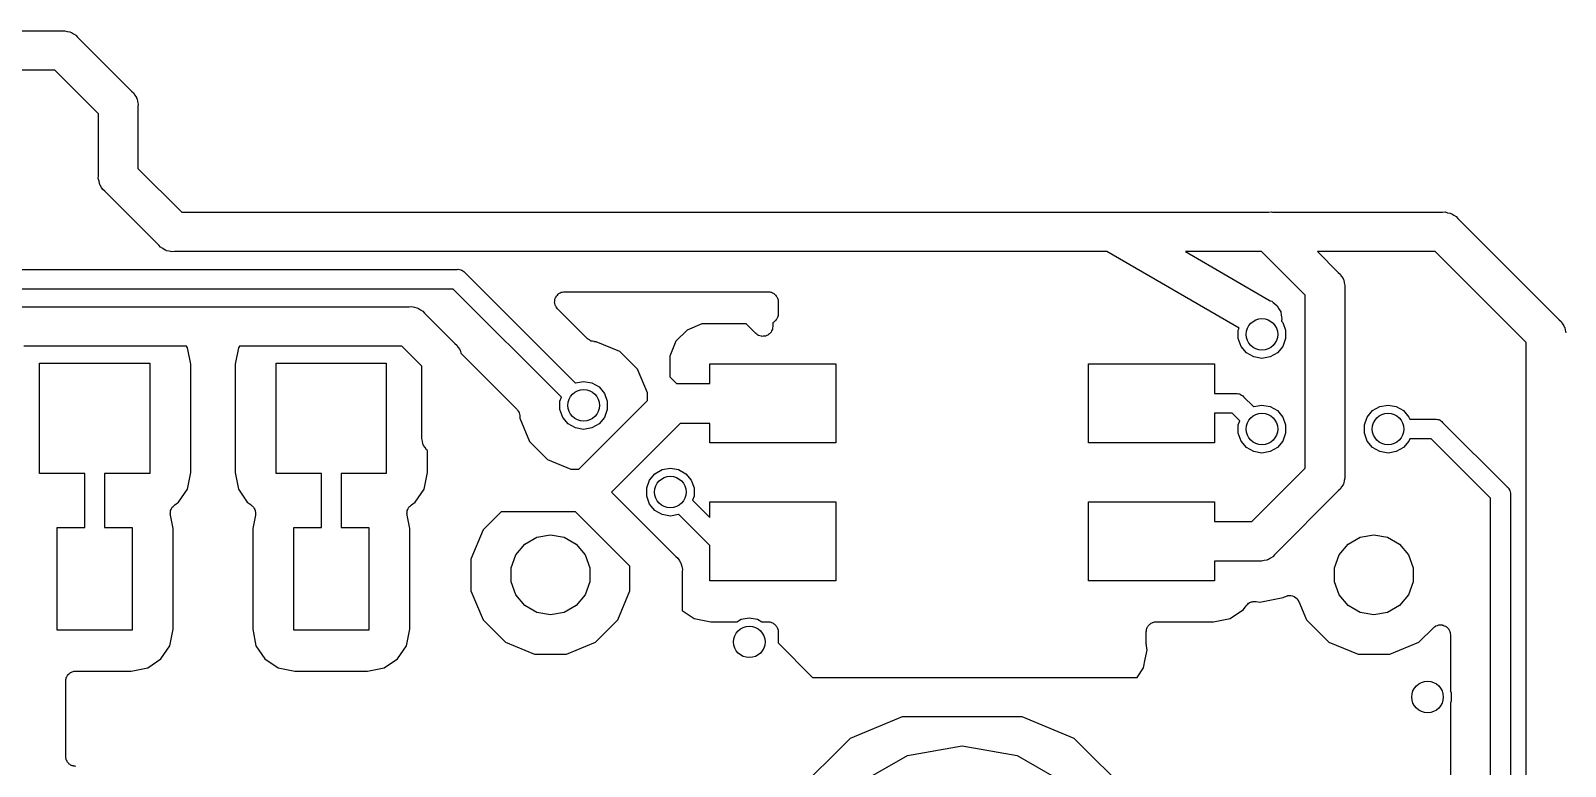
# Model space of a CAD drawing. Extents: x 61 to 194, y -153 to -61.
# Drawn here: x 153.19 to 172.65, y -72.98 to -63.65 of the extents above; entities that cross this region are included whole.
import ezdxf

# ---------------------------------------------------------------- set-up
doc = ezdxf.new("R2010")
doc.units = 0
doc.header["$MEASUREMENT"] = 0
doc.layers.add('BLACK', color=7, linetype='CONTINUOUS')

msp = doc.modelspace()

# ---------------------------------------------------------------- linework, layer by layer
at = {"layer": 'BLACK', "linetype": 'CONTINUOUS'}
for p, q in [((151.211, -63.65), (153.589, -63.65)), ((153.589, -63.65), (153.622, -63.6471)), ((153.622, -63.6471), (153.654, -63.6557)), ((153.654, -63.6557), (153.687, -63.6615)), ((153.687, -63.6615), (153.696, -63.667)), ((153.696, -63.667), (153.707, -63.6699)), ((153.707, -63.6699), (153.734, -63.6889)), ((153.734, -63.6889), (153.763, -63.7055)), ((153.763, -63.7055), (153.784, -63.7309)), ((153.784, -63.7309), (154.469, -64.4155)), ((153.496, -64.15), (151.304, -64.15)), ((154.05, -64.7036), (153.496, -64.15)), ((154.469, -64.4155), (154.494, -64.4368)), ((154.494, -64.4368), (154.511, -64.4655)), ((154.511, -64.4655), (154.53, -64.4927)), ((154.53, -64.4927), (154.533, -64.5035)), ((154.533, -64.5035), (154.539, -64.5132)), ((154.539, -64.5132), (154.544, -64.5458)), ((154.544, -64.5458), (154.553, -64.5779)), ((154.553, -64.5779), (154.55, -64.6109)), ((154.05, -65.4891), (154.05, -64.7036)), ((154.55, -64.6109), (154.55, -65.3964)), ((154.047, -65.5221), (154.05, -65.4891)), ((154.056, -65.5542), (154.047, -65.5221)), ((154.061, -65.5868), (154.056, -65.5542)), ((154.55, -65.3964), (155.104, -65.95)), ((154.067, -65.5965), (154.061, -65.5868)), ((154.07, -65.6073), (154.067, -65.5965)), ((154.089, -65.6345), (154.07, -65.6073)), ((154.106, -65.6632), (154.089, -65.6345)), ((154.131, -65.6845), (154.106, -65.6632)), ((154.816, -66.3691), (154.131, -65.6845)), ((155.104, -65.95), (166.856, -65.95)), ((166.856, -65.95), (166.856, -65.9499)), ((166.856, -65.9499), (166.899, -65.95)), ((166.899, -65.95), (168.889, -65.95)), ((168.889, -65.95), (168.922, -65.9471)), ((168.922, -65.9471), (168.933, -65.95)), ((168.933, -65.95), (171.089, -65.95)), ((171.089, -65.95), (171.122, -65.9471)), ((171.122, -65.9471), (171.154, -65.9557)), ((171.154, -65.9557), (171.187, -65.9615)), ((171.187, -65.9615), (171.196, -65.967)), ((171.196, -65.967), (171.207, -65.9699)), ((171.207, -65.9699), (171.234, -65.989)), ((171.234, -65.989), (171.263, -66.0055)), ((171.263, -66.0055), (171.284, -66.0309)), ((171.284, -66.0309), (172.569, -67.3155)), ((154.837, -66.3945), (154.816, -66.3691)), ((154.866, -66.411), (154.837, -66.3945)), ((154.893, -66.4301), (154.866, -66.411)), ((154.904, -66.433), (154.893, -66.4301)), ((154.913, -66.4385), (154.904, -66.433)), ((154.946, -66.4443), (154.913, -66.4385)), ((154.978, -66.4529), (154.946, -66.4443)), ((155.011, -66.45), (154.978, -66.4529)), ((166.833, -66.45), (155.011, -66.45)), ((168.51, -67.4207), (166.833, -66.45)), ((168.796, -66.45), (167.831, -66.45)), ((167.831, -66.45), (168.906, -67.0726)), ((169.35, -67.0036), (168.796, -66.45)), ((170.996, -66.45), (169.504, -66.45)), ((169.504, -66.45), (169.769, -66.7155)), ((172.15, -67.6036), (170.996, -66.45)), ((151.774, -66.675), (158.595, -66.675)), ((158.595, -66.675), (158.611, -66.6736)), ((158.611, -66.6736), (158.627, -66.6778)), ((158.627, -66.6778), (158.643, -66.6807)), ((158.643, -66.6807), (158.648, -66.6835)), ((158.648, -66.6835), (158.654, -66.685)), ((158.654, -66.685), (158.667, -66.6945)), ((158.667, -66.6945), (158.682, -66.7028)), ((158.682, -66.7028), (158.692, -66.7155)), ((158.692, -66.7155), (160.092, -68.1157)), ((169.769, -66.7155), (169.794, -66.7368)), ((169.794, -66.7368), (169.811, -66.7655)), ((158.548, -66.925), (151.774, -66.925)), ((159.919, -68.2955), (158.548, -66.925)), ((169.811, -66.7655), (169.83, -66.7927)), ((169.83, -66.7927), (169.833, -66.8035)), ((169.833, -66.8035), (169.839, -66.8132)), ((169.839, -66.8132), (169.844, -66.8458)), ((169.844, -66.8458), (169.853, -66.8779)), ((169.853, -66.8779), (169.85, -66.9109)), ((169.85, -66.9109), (169.85, -69.2891)), ((159.833, -67.0961), (159.835, -67.0795)), ((159.835, -67.1015), (159.833, -67.0961)), ((159.835, -67.0629), (159.837, -67.0577)), ((159.835, -67.0795), (159.835, -67.0629)), ((159.835, -67.1071), (159.835, -67.1015)), ((159.84, -67.1226), (159.835, -67.1071)), ((159.837, -67.0521), (159.844, -67.0371)), ((159.837, -67.0577), (159.837, -67.0521)), ((159.845, -67.1387), (159.84, -67.1226)), ((159.844, -67.0371), (159.85, -67.0215)), ((159.85, -67.0215), (159.853, -67.0172)), ((159.853, -67.0172), (159.856, -67.0122)), ((159.856, -67.0122), (159.868, -67.0004)), ((159.868, -67.0004), (159.878, -66.9877)), ((159.878, -66.9877), (159.883, -66.9849)), ((159.883, -66.9849), (159.887, -66.981)), ((159.887, -66.981), (159.902, -66.974)), ((159.902, -66.974), (159.916, -66.9657)), ((159.916, -66.9657), (159.922, -66.9647)), ((159.922, -66.9647), (159.927, -66.9623)), ((159.927, -66.9623), (159.943, -66.9609)), ((159.943, -66.9609), (159.96, -66.958)), ((159.96, -66.958), (162.54, -66.958)), ((162.54, -66.958), (162.551, -66.9599)), ((162.551, -66.9599), (162.562, -66.9599)), ((162.562, -66.9599), (162.572, -66.9637)), ((162.572, -66.9637), (162.583, -66.9657)), ((162.583, -66.9657), (162.593, -66.9712)), ((162.593, -66.9712), (162.603, -66.975)), ((162.603, -66.975), (162.612, -66.9822)), ((162.612, -66.9822), (162.622, -66.9877)), ((162.622, -66.9877), (162.629, -66.9962)), ((162.629, -66.9962), (162.637, -67.0034)), ((162.637, -67.0034), (162.643, -67.013)), ((162.643, -67.013), (162.65, -67.0215)), ((162.65, -67.0215), (162.654, -67.0319)), ((162.654, -67.0319), (162.659, -67.0416)), ((162.659, -67.0416), (162.661, -67.0525)), ((162.661, -67.0525), (162.665, -67.0629)), ((162.665, -67.0629), (162.665, -67.0741)), ((162.665, -67.0741), (162.667, -67.085)), ((162.667, -67.085), (162.667, -67.24)), ((168.906, -67.0726), (168.927, -67.0802)), ((168.927, -67.0802), (168.944, -67.0945)), ((168.944, -67.0945), (168.944, -67.0946)), ((168.944, -67.0946), (168.961, -67.1088)), ((168.961, -67.1088), (168.994, -67.1368)), ((169.35, -69.1964), (169.35, -67.0036)), ((153.011, -67.15), (157.989, -67.15)), ((157.989, -67.15), (158.022, -67.1471)), ((158.022, -67.1471), (158.054, -67.1557)), ((158.054, -67.1557), (158.087, -67.1615)), ((158.087, -67.1615), (158.096, -67.167)), ((158.096, -67.167), (158.107, -67.1699)), ((158.107, -67.1699), (158.134, -67.1889)), ((158.134, -67.1889), (158.163, -67.2055)), ((158.163, -67.2055), (158.184, -67.2309)), ((158.184, -67.2309), (158.569, -67.6155)), ((159.848, -67.1432), (159.845, -67.1387)), ((159.85, -67.1485), (159.848, -67.1432)), ((159.86, -67.1612), (159.85, -67.1485)), ((159.87, -67.1748), (159.86, -67.1612)), ((160.25, -67.5548), (159.87, -67.1748)), ((162.637, -67.3216), (162.629, -67.3288)), ((162.643, -67.312), (162.637, -67.3216)), ((162.65, -67.3035), (162.643, -67.312)), ((162.654, -67.2931), (162.65, -67.3035)), ((162.659, -67.2834), (162.654, -67.2931)), ((162.661, -67.2725), (162.659, -67.2834)), ((162.665, -67.2621), (162.661, -67.2725)), ((162.667, -67.24), (162.665, -67.2509)), ((162.665, -67.2509), (162.665, -67.2621)), ((168.994, -67.1368), (168.995, -67.137)), ((168.995, -67.137), (168.995, -67.1371)), ((168.995, -67.1371), (169.016, -67.1748)), ((169.016, -67.1748), (169.039, -67.2132)), ((169.039, -67.2132), (169.039, -67.2133)), ((169.039, -67.2133), (169.039, -67.2135)), ((169.039, -67.2135), (169.046, -67.2566)), ((169.046, -67.2566), (169.05, -67.2781)), ((169.05, -67.2781), (169.05, -67.2783)), ((169.05, -67.2783), (169.054, -67.3003)), ((169.054, -67.3003), (169.05, -67.322)), ((169.05, -67.322), (169.05, -67.3312)), ((172.569, -67.3155), (172.594, -67.3368)), ((161.512, -67.4443), (161.369, -67.5872)), ((161.699, -67.367), (161.512, -67.4443)), ((162.262, -67.367), (161.699, -67.367)), ((162.383, -67.4886), (162.262, -67.367)), ((162.397, -67.4981), (162.383, -67.4886)), ((162.409, -67.5087), (162.397, -67.4981)), ((162.415, -67.5106), (162.409, -67.5087)), ((162.419, -67.5138), (162.415, -67.5106)), ((162.435, -67.5181), (162.419, -67.5138)), ((162.521, -67.5144), (162.506, -67.5214)), ((162.536, -67.5087), (162.521, -67.5144)), ((162.541, -67.5051), (162.536, -67.5087)), ((162.546, -67.5028), (162.541, -67.5051)), ((162.558, -67.491), (162.546, -67.5028)), ((162.57, -67.4804), (162.558, -67.491)), ((162.573, -67.4755), (162.57, -67.4804)), ((162.577, -67.4716), (162.573, -67.4755)), ((162.584, -67.4565), (162.577, -67.4716)), ((162.592, -67.4422), (162.584, -67.4565)), ((162.593, -67.4367), (162.592, -67.4422)), ((162.596, -67.4316), (162.593, -67.4367)), ((162.597, -67.4151), (162.596, -67.4316)), ((162.6, -67.3987), (162.597, -67.4151)), ((162.603, -67.35), (162.6, -67.3513)), ((162.6, -67.3513), (162.6, -67.3987)), ((162.612, -67.3428), (162.603, -67.35)), ((162.622, -67.3373), (162.612, -67.3428)), ((162.629, -67.3288), (162.622, -67.3373)), ((168.5, -67.4471), (168.51, -67.4207)), ((168.5, -67.5529), (168.5, -67.4471)), ((169.05, -67.3312), (169.064, -67.3477)), ((169.064, -67.3477), (169.1, -67.4471)), ((169.1, -67.4471), (169.1, -67.5529)), ((172.594, -67.3368), (172.611, -67.3655)), ((172.611, -67.3655), (172.63, -67.3927)), ((172.63, -67.3927), (172.633, -67.4035)), ((172.633, -67.4035), (172.639, -67.4132)), ((172.639, -67.4132), (172.644, -67.4458)), ((172.644, -67.4458), (172.653, -67.4779)), ((155.165, -67.65), (153.104, -67.65)), ((155.177, -67.6683), (155.165, -67.65)), ((155.219, -67.879), (155.177, -67.6683)), ((155.823, -67.6683), (155.781, -67.879)), ((155.835, -67.65), (155.823, -67.6683)), ((157.896, -67.65), (155.835, -67.65)), ((158.15, -67.9036), (157.896, -67.65)), ((158.569, -67.6155), (158.594, -67.6368)), ((158.594, -67.6368), (158.611, -67.6655)), ((158.611, -67.6655), (158.63, -67.6927)), ((158.63, -67.6927), (158.633, -67.7035)), ((158.633, -67.7035), (158.639, -67.7132)), ((160.255, -67.558), (160.25, -67.5548)), ((160.258, -67.5623), (160.255, -67.558)), ((160.273, -67.5706), (160.258, -67.5623)), ((160.286, -67.5801), (160.273, -67.5706)), ((160.292, -67.5815), (160.286, -67.5801)), ((160.296, -67.5843), (160.292, -67.5815)), ((160.313, -67.5872), (160.296, -67.5843)), ((160.329, -67.5915), (160.313, -67.5872)), ((160.334, -67.591), (160.329, -67.5915)), ((160.34, -67.592), (160.334, -67.591)), ((160.361, -67.592), (160.34, -67.592)), ((160.658, -67.715), (160.361, -67.592)), ((161.369, -67.5872), (161.292, -67.774)), ((162.451, -67.5238), (162.435, -67.5181)), ((162.457, -67.5238), (162.451, -67.5238)), ((162.462, -67.5253), (162.457, -67.5238)), ((162.478, -67.5238), (162.462, -67.5253)), ((162.495, -67.5238), (162.478, -67.5238)), ((162.5, -67.5219), (162.495, -67.5238)), ((162.506, -67.5214), (162.5, -67.5219)), ((168.536, -67.6523), (168.5, -67.5529)), ((168.604, -67.7334), (168.536, -67.6523)), ((169.064, -67.6523), (168.996, -67.7334)), ((169.1, -67.5529), (169.064, -67.6523)), ((172.15, -78.5891), (172.15, -67.6036)), ((153.302, -69.2635), (153.302, -67.8665)), ((153.302, -67.8665), (154.698, -67.8665)), ((154.698, -67.8665), (154.698, -69.2635)), ((155.219, -69.251), (155.219, -67.879)), ((155.781, -67.879), (155.781, -69.251)), ((156.302, -69.2635), (156.302, -67.8665)), ((156.302, -67.8665), (157.698, -67.8665)), ((157.698, -67.8665), (157.698, -69.2635)), ((158.15, -68.7891), (158.15, -67.9036)), ((158.639, -67.7132), (158.643, -67.7381)), ((158.643, -67.7381), (159.355, -68.45)), ((160.885, -67.9423), (160.658, -67.715)), ((161.292, -67.774), (161.292, -68.0366)), ((161.8, -68.121), (161.8, -67.875)), ((161.8, -67.875), (163.4, -67.875)), ((163.4, -67.875), (163.4, -68.875)), ((166.6, -68.875), (166.6, -67.875)), ((166.6, -67.875), (168.2, -67.875)), ((168.2, -67.875), (168.2, -68.25)), ((168.696, -67.7863), (168.604, -67.7334)), ((168.8, -67.8046), (168.696, -67.7863)), ((168.904, -67.7863), (168.8, -67.8046)), ((168.996, -67.7334), (168.904, -67.7863)), ((160.096, -68.1137), (160.2, -68.0954)), ((160.2, -68.0954), (160.304, -68.1137)), ((161.008, -68.2393), (160.885, -67.9423)), ((161.292, -68.0366), (161.376, -68.121)), ((159.9, -68.3471), (159.919, -68.2955)), ((160.092, -68.1157), (160.096, -68.1137)), ((160.304, -68.1137), (160.396, -68.1666)), ((160.396, -68.1666), (160.464, -68.2477)), ((160.464, -68.2477), (160.5, -68.3471)), ((161.008, -68.3384), (161.008, -68.2393)), ((161.376, -68.121), (161.8, -68.121)), ((168.2, -68.25), (168.47, -68.25)), ((168.47, -68.25), (168.486, -68.2486)), ((168.486, -68.2486), (168.502, -68.2528)), ((168.502, -68.2528), (168.518, -68.2557)), ((168.518, -68.2557), (168.523, -68.2585)), ((168.523, -68.2585), (168.529, -68.26)), ((168.529, -68.26), (168.542, -68.2695)), ((168.542, -68.2695), (168.557, -68.2778)), ((168.557, -68.2778), (168.567, -68.2905)), ((168.567, -68.2905), (168.692, -68.4157)), ((159.355, -68.45), (159.358, -68.4546)), ((159.358, -68.4546), (159.362, -68.4582)), ((159.362, -68.4582), (159.371, -68.4725)), ((159.371, -68.4725), (159.38, -68.4861)), ((159.38, -68.4861), (159.382, -68.4915)), ((159.9, -68.4529), (159.9, -68.3471)), ((159.936, -68.5523), (159.9, -68.4529)), ((160.138, -69.208), (161.008, -68.3384)), ((160.5, -68.4529), (160.464, -68.5523)), ((160.5, -68.3471), (160.5, -68.4529)), ((168.692, -68.4157), (168.696, -68.4137)), ((168.696, -68.4137), (168.8, -68.3954)), ((168.8, -68.3954), (168.904, -68.4137)), ((168.904, -68.4137), (168.996, -68.4666)), ((168.996, -68.4666), (169.064, -68.5477)), ((170.136, -68.5477), (170.204, -68.4666)), ((170.204, -68.4666), (170.296, -68.4137)), ((170.296, -68.4137), (170.4, -68.3954)), ((170.4, -68.3954), (170.504, -68.4137)), ((170.504, -68.4137), (170.596, -68.4666)), ((170.596, -68.4666), (170.664, -68.5477)), ((159.382, -68.4915), (159.384, -68.4964)), ((159.384, -68.4964), (159.387, -68.5127)), ((159.387, -68.5127), (159.392, -68.5287)), ((159.392, -68.5287), (159.391, -68.5343)), ((159.391, -68.5343), (159.392, -68.5398)), ((159.392, -68.5398), (159.392, -68.5607)), ((159.392, -68.5607), (159.515, -68.8577)), ((160.004, -68.6334), (159.936, -68.5523)), ((160.096, -68.6863), (160.004, -68.6334)), ((160.396, -68.6334), (160.304, -68.6863)), ((160.464, -68.5523), (160.396, -68.6334)), ((161.425, -68.629), (160.554, -69.5)), ((161.8, -68.629), (161.425, -68.629)), ((161.8, -68.875), (161.8, -68.629)), ((168.423, -68.5), (168.2, -68.5)), ((168.2, -68.5), (168.2, -68.875)), ((168.519, -68.5955), (168.423, -68.5)), ((168.5, -68.6471), (168.519, -68.5955)), ((168.5, -68.7529), (168.5, -68.6471)), ((169.064, -68.5477), (169.1, -68.6471)), ((169.1, -68.6471), (169.1, -68.7529)), ((170.1, -68.6471), (170.136, -68.5477)), ((170.1, -68.7529), (170.1, -68.6471)), ((170.664, -68.5477), (170.674, -68.575)), ((170.674, -68.575), (170.995, -68.575)), ((170.995, -68.575), (171.011, -68.5736)), ((171.011, -68.5736), (171.027, -68.5778)), ((171.027, -68.5778), (171.043, -68.5807)), ((171.043, -68.5807), (171.048, -68.5835)), ((171.048, -68.5835), (171.054, -68.585)), ((171.054, -68.585), (171.067, -68.5945)), ((171.067, -68.5945), (171.082, -68.6028)), ((171.082, -68.6028), (171.092, -68.6155)), ((171.092, -68.6155), (171.91, -69.4328)), ((158.147, -68.8221), (158.15, -68.7891)), ((158.156, -68.8542), (158.147, -68.8221)), ((158.161, -68.8868), (158.156, -68.8542)), ((159.515, -68.8577), (159.742, -69.085)), ((160.2, -68.7046), (160.096, -68.6863)), ((160.304, -68.6863), (160.2, -68.7046)), ((163.4, -68.875), (161.8, -68.875)), ((168.2, -68.875), (166.6, -68.875)), ((168.536, -68.8523), (168.5, -68.7529)), ((168.604, -68.9334), (168.536, -68.8523)), ((169.064, -68.8523), (168.996, -68.9334)), ((169.1, -68.7529), (169.064, -68.8523)), ((170.136, -68.8523), (170.1, -68.7529)), ((170.204, -68.9334), (170.136, -68.8523)), ((170.664, -68.8523), (170.596, -68.9334)), ((170.674, -68.825), (170.664, -68.8523)), ((170.948, -68.825), (170.674, -68.825)), ((171.7, -69.5768), (170.948, -68.825)), ((158.167, -68.8965), (158.161, -68.8868)), ((158.17, -68.9073), (158.167, -68.8965)), ((158.189, -68.9345), (158.17, -68.9073)), ((158.206, -68.9632), (158.189, -68.9345)), ((158.219, -68.9744), (158.206, -68.9632)), ((158.219, -69.251), (158.219, -68.9744)), ((168.696, -68.9863), (168.604, -68.9334)), ((168.8, -69.0046), (168.696, -68.9863)), ((168.904, -68.9863), (168.8, -69.0046)), ((168.996, -68.9334), (168.904, -68.9863)), ((170.296, -68.9863), (170.204, -68.9334)), ((170.4, -69.0046), (170.296, -68.9863)), ((170.504, -68.9863), (170.4, -69.0046)), ((170.596, -68.9334), (170.504, -68.9863)), ((153.875, -69.2635), (153.302, -69.2635)), ((153.875, -69.95), (153.875, -69.2635)), ((154.698, -69.2635), (154.125, -69.2635)), ((154.125, -69.2635), (154.125, -69.95)), ((155.177, -69.4617), (155.219, -69.251)), ((155.781, -69.251), (155.823, -69.4617)), ((156.875, -69.2635), (156.302, -69.2635)), ((156.875, -69.95), (156.875, -69.2635)), ((157.698, -69.2635), (157.125, -69.2635)), ((157.125, -69.2635), (157.125, -69.95)), ((158.177, -69.4617), (158.219, -69.251)), ((159.742, -69.085), (160.039, -69.208)), ((160.039, -69.208), (160.138, -69.208)), ((161.036, -69.3477), (161.104, -69.2666)), ((161.104, -69.2666), (161.196, -69.2137)), ((161.196, -69.2137), (161.3, -69.1954)), ((161.3, -69.1954), (161.404, -69.2137)), ((161.404, -69.2137), (161.496, -69.2666)), ((161.496, -69.2666), (161.564, -69.3477)), ((168.671, -69.875), (169.35, -69.1964)), ((155.065, -69.6297), (155.177, -69.4617)), ((155.823, -69.4617), (155.935, -69.6297)), ((158.065, -69.6297), (158.177, -69.4617)), ((161, -69.4471), (161.036, -69.3477)), ((161, -69.5529), (161, -69.4471)), ((161.564, -69.3477), (161.6, -69.4471)), ((161.6, -69.4471), (161.6, -69.5529)), ((169.794, -69.4632), (169.769, -69.4845)), ((169.811, -69.4345), (169.794, -69.4632)), ((169.83, -69.4073), (169.811, -69.4345)), ((169.833, -69.3965), (169.83, -69.4073)), ((169.839, -69.3868), (169.833, -69.3965)), ((169.844, -69.3542), (169.839, -69.3868)), ((169.853, -69.3221), (169.844, -69.3542)), ((169.85, -69.2891), (169.853, -69.3221)), ((171.91, -69.4328), (171.922, -69.4434)), ((171.922, -69.4434), (171.931, -69.4578)), ((171.931, -69.4578), (171.94, -69.4714)), ((155.016, -69.6625), (155.065, -69.6297)), ((155.935, -69.6297), (155.984, -69.6625)), ((158.016, -69.6625), (158.065, -69.6297)), ((160.554, -69.5), (161.369, -70.3155)), ((161.036, -69.6523), (161, -69.5529)), ((161.104, -69.7334), (161.036, -69.6523)), ((161.6, -69.5529), (161.581, -69.6045)), ((161.581, -69.6045), (161.8, -69.8232)), ((161.8, -69.8232), (161.8, -69.625)), ((161.8, -69.625), (163.4, -69.625)), ((163.4, -69.625), (163.4, -70.625)), ((166.6, -70.625), (166.6, -69.625)), ((166.6, -69.625), (168.2, -69.625)), ((168.2, -69.625), (168.2, -69.875)), ((169.769, -69.4845), (168.959, -70.2941)), ((171.7, -75.8482), (171.7, -69.5768)), ((171.94, -69.4714), (171.941, -69.4767)), ((171.941, -69.4767), (171.944, -69.4816)), ((171.944, -69.4816), (171.947, -69.4979)), ((171.947, -69.4979), (171.951, -69.5139)), ((171.951, -69.5139), (171.95, -69.5304)), ((171.95, -69.5304), (171.95, -75.8946)), ((154.96, -69.7764), (154.961, -69.7626)), ((154.962, -69.7845), (154.96, -69.7764)), ((154.961, -69.7488), (154.963, -69.7409)), ((154.961, -69.7626), (154.961, -69.7488)), ((154.962, -69.7929), (154.962, -69.7845)), ((154.995, -69.9625), (154.962, -69.7929)), ((154.963, -69.7409), (154.964, -69.7326)), ((154.964, -69.7326), (154.97, -69.7202)), ((154.97, -69.7202), (154.975, -69.707)), ((154.975, -69.707), (154.98, -69.7005)), ((154.98, -69.7005), (154.984, -69.693)), ((154.984, -69.693), (154.994, -69.6834)), ((154.994, -69.6834), (155.003, -69.6726)), ((155.003, -69.6726), (155.01, -69.6683)), ((155.01, -69.6683), (155.016, -69.6625)), ((155.984, -69.6625), (155.99, -69.6683)), ((155.99, -69.6683), (155.997, -69.6726)), ((155.997, -69.6726), (156.006, -69.6834)), ((156.038, -69.7929), (156.005, -69.9625)), ((156.006, -69.6834), (156.016, -69.693)), ((156.016, -69.693), (156.02, -69.7005)), ((156.02, -69.7005), (156.025, -69.707)), ((156.025, -69.707), (156.03, -69.7201)), ((156.03, -69.7201), (156.036, -69.7326)), ((156.036, -69.7326), (156.037, -69.7409)), ((156.037, -69.7409), (156.039, -69.7488)), ((156.04, -69.7764), (156.038, -69.7845)), ((156.038, -69.7845), (156.038, -69.7929)), ((156.039, -69.7488), (156.039, -69.7626)), ((156.039, -69.7626), (156.04, -69.7764)), ((157.96, -69.7764), (157.961, -69.7626)), ((157.962, -69.7845), (157.96, -69.7764)), ((157.961, -69.7488), (157.963, -69.7409)), ((157.961, -69.7626), (157.961, -69.7488)), ((157.962, -69.7929), (157.962, -69.7845)), ((157.995, -69.9625), (157.962, -69.7929)), ((157.963, -69.7409), (157.964, -69.7326)), ((157.964, -69.7326), (157.97, -69.7202)), ((157.97, -69.7202), (157.975, -69.707)), ((157.975, -69.707), (157.98, -69.7005)), ((157.98, -69.7005), (157.984, -69.693)), ((157.984, -69.693), (157.994, -69.6834)), ((157.994, -69.6834), (158.003, -69.6726)), ((158.003, -69.6726), (158.01, -69.6683)), ((158.01, -69.6683), (158.016, -69.6625)), ((159.154, -69.75), (158.925, -69.979)), ((160.096, -69.75), (159.154, -69.75)), ((160.788, -70.4416), (160.096, -69.75)), ((161.196, -69.7863), (161.104, -69.7334)), ((161.3, -69.8046), (161.196, -69.7863)), ((161.404, -69.7863), (161.3, -69.8046)), ((161.408, -69.7843), (161.404, -69.7863)), ((161.8, -70.1768), (161.408, -69.7843)), ((153.525, -71.25), (153.525, -69.95)), ((153.525, -69.95), (153.875, -69.95)), ((154.125, -69.95), (154.475, -69.95)), ((154.475, -69.95), (154.475, -71.25)), ((154.995, -71.2375), (154.995, -69.9625)), ((156.005, -69.9625), (156.005, -71.2375)), ((156.525, -71.25), (156.525, -69.95)), ((156.525, -69.95), (156.875, -69.95)), ((157.125, -69.95), (157.475, -69.95)), ((157.475, -69.95), (157.475, -71.25)), ((157.995, -71.2375), (157.995, -69.9625)), ((158.925, -69.979), (158.772, -70.3495)), ((159.606, -70.0729), (159.78, -70.0423)), ((159.78, -70.0423), (159.954, -70.0729)), ((168.2, -69.875), (168.671, -69.875)), ((170.046, -70.0729), (170.22, -70.0423)), ((170.22, -70.0423), (170.394, -70.0729)), ((159.34, -70.2961), (159.454, -70.1611)), ((159.454, -70.1611), (159.606, -70.0729)), ((159.954, -70.0729), (160.106, -70.1611)), ((160.106, -70.1611), (160.22, -70.2961)), ((161.8, -70.625), (161.8, -70.1768)), ((169.78, -70.2961), (169.894, -70.1611)), ((169.894, -70.1611), (170.046, -70.0729)), ((170.394, -70.0729), (170.546, -70.1611)), ((170.546, -70.1611), (170.66, -70.2961)), ((158.772, -70.3495), (158.772, -70.7505)), ((159.28, -70.4618), (159.34, -70.2961)), ((160.22, -70.2961), (160.28, -70.4618)), ((161.369, -70.3155), (161.394, -70.3368)), ((161.394, -70.3368), (161.411, -70.3655)), ((161.411, -70.3655), (161.43, -70.3927)), ((161.43, -70.3927), (161.433, -70.4035)), ((161.433, -70.4035), (161.439, -70.4132)), ((161.439, -70.4132), (161.444, -70.4458)), ((168.764, -70.375), (168.2, -70.375)), ((168.2, -70.375), (168.2, -70.625)), ((168.797, -70.3779), (168.764, -70.375)), ((168.829, -70.3693), (168.797, -70.3779)), ((168.862, -70.3635), (168.829, -70.3693)), ((168.871, -70.358), (168.862, -70.3635)), ((168.882, -70.3551), (168.871, -70.358)), ((168.909, -70.3361), (168.882, -70.3551)), ((168.938, -70.3195), (168.909, -70.3361)), ((168.959, -70.2941), (168.938, -70.3195)), ((169.72, -70.4618), (169.78, -70.2961)), ((170.66, -70.2961), (170.72, -70.4618)), ((159.28, -70.6382), (159.28, -70.4618)), ((160.28, -70.4618), (160.28, -70.6382)), ((160.788, -70.7505), (160.788, -70.4416)), ((161.444, -70.4458), (161.453, -70.4779)), ((161.453, -70.4779), (161.45, -70.5109)), ((161.45, -70.5109), (161.45, -71.0021)), ((163.4, -70.625), (161.8, -70.625)), ((168.2, -70.625), (166.6, -70.625)), ((169.72, -70.6382), (169.72, -70.4618)), ((170.72, -70.4618), (170.72, -70.6382)), ((158.772, -70.7505), (158.925, -71.121)), ((159.34, -70.8039), (159.28, -70.6382)), ((159.454, -70.9389), (159.34, -70.8039)), ((160.22, -70.8039), (160.106, -70.9389)), ((160.28, -70.6382), (160.22, -70.8039)), ((160.635, -71.121), (160.788, -70.7505)), ((169.084, -70.8304), (169.103, -70.8225)), ((169.103, -70.8225), (169.122, -70.8141)), ((169.122, -70.8141), (169.123, -70.814)), ((169.123, -70.814), (169.124, -70.8135)), ((169.124, -70.8135), (169.145, -70.8126)), ((169.145, -70.8126), (169.166, -70.8112)), ((169.166, -70.8112), (169.167, -70.8116)), ((169.167, -70.8116), (169.169, -70.8116)), ((169.169, -70.8116), (169.188, -70.8178)), ((169.188, -70.8178), (169.208, -70.8236)), ((169.208, -70.8236), (169.209, -70.8244)), ((169.209, -70.8244), (169.211, -70.8248)), ((169.211, -70.8248), (169.227, -70.8374)), ((169.78, -70.8039), (169.72, -70.6382)), ((169.894, -70.9389), (169.78, -70.8039)), ((170.66, -70.8039), (170.546, -70.9389)), ((170.72, -70.6382), (170.66, -70.8039)), ((159.606, -71.0271), (159.454, -70.9389)), ((160.106, -70.9389), (159.954, -71.0271)), ((161.45, -71.0021), (161.602, -71.1035)), ((168.398, -71.1035), (168.566, -70.9912)), ((168.566, -70.9912), (168.599, -70.9427)), ((168.599, -70.9427), (168.604, -70.9367)), ((168.604, -70.9367), (168.609, -70.9295)), ((168.609, -70.9295), (168.62, -70.9209)), ((168.62, -70.9209), (168.629, -70.9108)), ((168.629, -70.9108), (168.637, -70.9072)), ((168.637, -70.9072), (168.643, -70.9019)), ((168.643, -70.9019), (168.656, -70.8975)), ((168.656, -70.8975), (168.669, -70.8913)), ((168.669, -70.8913), (168.677, -70.8904)), ((168.677, -70.8904), (168.685, -70.8877)), ((168.685, -70.8877), (168.699, -70.888)), ((168.699, -70.888), (168.713, -70.8865)), ((168.713, -70.8865), (168.721, -70.8885)), ((168.721, -70.8885), (168.729, -70.8887)), ((168.729, -70.8887), (168.775, -70.8978)), ((168.775, -70.8978), (168.837, -70.8854)), ((168.837, -70.8854), (169.071, -70.839)), ((168.837, -70.8854), (168.837, -70.8854)), ((169.071, -70.839), (169.081, -70.8319)), ((169.081, -70.8319), (169.083, -70.8313)), ((169.083, -70.8313), (169.084, -70.8304)), ((169.227, -70.8374), (169.244, -70.8497)), ((169.244, -70.8497), (169.245, -70.8508)), ((169.245, -70.8508), (169.246, -70.8517)), ((169.246, -70.8517), (169.257, -70.8691)), ((169.257, -70.8691), (169.268, -70.8863)), ((169.268, -70.8863), (169.269, -70.8877)), ((169.269, -70.8877), (169.269, -70.8889)), ((169.269, -70.8889), (169.365, -71.121)), ((170.046, -71.0271), (169.894, -70.9389)), ((170.546, -70.9389), (170.394, -71.0271)), ((158.925, -71.121), (159.209, -71.4045)), ((159.78, -71.0577), (159.606, -71.0271)), ((159.954, -71.0271), (159.78, -71.0577)), ((160.351, -71.4045), (160.635, -71.121)), ((161.602, -71.1035), (161.813, -71.1454)), ((161.813, -71.1454), (162.141, -71.1454)), ((162.141, -71.1454), (162.196, -71.1137)), ((162.196, -71.1137), (162.3, -71.0954)), ((162.3, -71.0954), (162.404, -71.1137)), ((162.404, -71.1137), (162.459, -71.1454)), ((162.459, -71.1454), (162.54, -71.1454)), ((162.54, -71.1454), (162.551, -71.1474)), ((162.551, -71.1474), (162.562, -71.1474)), ((162.562, -71.1474), (162.572, -71.1512)), ((162.572, -71.1512), (162.583, -71.1531)), ((162.583, -71.1531), (162.593, -71.1587)), ((162.593, -71.1587), (162.604, -71.1625)), ((162.604, -71.1625), (162.612, -71.1696)), ((162.612, -71.1696), (162.622, -71.1752)), ((162.622, -71.1752), (162.629, -71.1837)), ((162.629, -71.1837), (162.637, -71.1908)), ((162.637, -71.1908), (162.643, -71.2004)), ((162.643, -71.2004), (162.65, -71.2089)), ((162.65, -71.2089), (162.654, -71.2194)), ((167.346, -71.2194), (167.35, -71.2089)), ((167.35, -71.2089), (167.357, -71.2004)), ((167.357, -71.2004), (167.363, -71.1908)), ((167.363, -71.1908), (167.371, -71.1837)), ((167.371, -71.1837), (167.378, -71.1752)), ((167.378, -71.1752), (167.388, -71.1696)), ((167.388, -71.1696), (167.397, -71.1625)), ((167.397, -71.1625), (167.407, -71.1587)), ((167.407, -71.1587), (167.417, -71.1531)), ((167.417, -71.1531), (167.428, -71.1512)), ((167.428, -71.1512), (167.438, -71.1474)), ((167.438, -71.1474), (167.449, -71.1474)), ((167.449, -71.1474), (167.46, -71.1454)), ((167.46, -71.1454), (168.187, -71.1454)), ((168.187, -71.1454), (168.398, -71.1035)), ((169.365, -71.121), (169.649, -71.4045)), ((170.22, -71.0577), (170.046, -71.0271)), ((170.394, -71.0271), (170.22, -71.0577)), ((170.975, -71.2203), (170.989, -71.2108)), ((170.989, -71.2108), (171.001, -71.2001)), ((171.001, -71.2001), (171.007, -71.1982)), ((171.007, -71.1982), (171.011, -71.195)), ((171.011, -71.195), (171.027, -71.1907)), ((171.027, -71.1907), (171.043, -71.1851)), ((171.043, -71.1851), (171.049, -71.1851)), ((171.049, -71.1851), (171.054, -71.1836)), ((171.054, -71.1836), (171.07, -71.1851)), ((171.07, -71.1851), (171.087, -71.1851)), ((171.087, -71.1851), (171.092, -71.187)), ((171.092, -71.187), (171.098, -71.1875)), ((171.098, -71.1875), (171.113, -71.1945)), ((171.113, -71.1945), (171.128, -71.2001)), ((171.128, -71.2001), (171.133, -71.2037)), ((171.133, -71.2037), (171.138, -71.2061)), ((171.138, -71.2061), (171.15, -71.2178)), ((154.475, -71.25), (153.525, -71.25)), ((154.954, -71.4482), (154.995, -71.2375)), ((156.005, -71.2375), (156.046, -71.4482)), ((157.475, -71.25), (156.525, -71.25)), ((157.954, -71.4482), (157.995, -71.2375)), ((159.209, -71.4045), (159.579, -71.558)), ((159.981, -71.558), (160.351, -71.4045)), ((162.654, -71.2194), (162.659, -71.229)), ((162.659, -71.229), (162.661, -71.2399)), ((162.661, -71.2399), (162.665, -71.2504)), ((162.665, -71.2504), (162.665, -71.2615)), ((162.665, -71.2615), (162.667, -71.2724)), ((162.667, -71.2724), (162.667, -71.4134)), ((167.333, -71.2724), (167.335, -71.2615)), ((167.333, -71.4301), (167.333, -71.2724)), ((167.335, -71.2504), (167.339, -71.2399)), ((167.335, -71.2615), (167.335, -71.2504)), ((167.339, -71.2399), (167.341, -71.229)), ((167.341, -71.229), (167.346, -71.2194)), ((169.649, -71.4045), (170.019, -71.558)), ((170.421, -71.558), (170.791, -71.4045)), ((170.791, -71.4045), (170.975, -71.2203)), ((171.15, -71.2178), (171.162, -71.2285)), ((171.162, -71.2285), (171.165, -71.2333)), ((171.165, -71.2333), (171.169, -71.2373)), ((171.169, -71.2373), (171.176, -71.2523)), ((171.176, -71.2523), (171.184, -71.2667)), ((171.184, -71.2667), (171.185, -71.2722)), ((171.185, -71.2722), (171.188, -71.2773)), ((171.188, -71.2773), (171.189, -71.2938)), ((171.189, -71.2938), (171.192, -71.3101)), ((171.192, -71.3101), (171.192, -72.0251)), ((154.841, -71.6162), (154.954, -71.4482)), ((156.046, -71.4482), (156.159, -71.6162)), ((157.841, -71.6162), (157.954, -71.4482)), ((159.579, -71.558), (159.981, -71.558)), ((162.667, -71.4134), (163.104, -71.85)), ((167.321, -71.6202), (167.335, -71.5451)), ((167.335, -71.4424), (167.333, -71.4301)), ((167.335, -71.4548), (167.335, -71.4424)), ((167.344, -71.5), (167.335, -71.4548)), ((167.335, -71.5451), (167.344, -71.5)), ((167.335, -71.5451), (167.335, -71.5451)), ((170.019, -71.558), (170.421, -71.558)), ((153.678, -71.8002), (153.688, -71.7946)), ((153.688, -71.7946), (153.696, -71.7875)), ((153.696, -71.7875), (153.707, -71.7837)), ((153.707, -71.7837), (153.717, -71.7781)), ((153.717, -71.7781), (153.728, -71.7762)), ((153.728, -71.7762), (153.738, -71.7724)), ((153.738, -71.7724), (153.749, -71.7724)), ((153.749, -71.7724), (153.76, -71.7704)), ((153.76, -71.7704), (154.462, -71.7704)), ((154.462, -71.7704), (154.673, -71.7285)), ((154.673, -71.7285), (154.841, -71.6162)), ((156.159, -71.6162), (156.327, -71.7285)), ((156.327, -71.7285), (156.538, -71.7704)), ((156.538, -71.7704), (157.462, -71.7704)), ((157.462, -71.7704), (157.673, -71.7285)), ((157.673, -71.7285), (157.841, -71.6162)), ((167.217, -71.85), (167.299, -71.7275)), ((167.299, -71.7275), (167.321, -71.6202)), ((167.321, -71.6202), (167.321, -71.6202)), ((153.633, -71.8974), (153.635, -71.8865)), ((153.633, -72.8526), (153.633, -71.8974)), ((153.635, -71.8754), (153.639, -71.8649)), ((153.635, -71.8865), (153.635, -71.8754)), ((153.639, -71.8649), (153.641, -71.854)), ((153.641, -71.854), (153.646, -71.8444)), ((153.646, -71.8444), (153.65, -71.8339)), ((153.65, -71.8339), (153.657, -71.8254)), ((153.657, -71.8254), (153.663, -71.8158)), ((153.663, -71.8158), (153.671, -71.8087)), ((153.671, -71.8087), (153.678, -71.8002)), ((163.104, -71.85), (167.217, -71.85)), ((171.192, -72.0251), (171.2, -72.0471)), ((171.2, -72.1529), (171.192, -72.1749)), ((171.192, -72.1749), (171.192, -73.2684)), ((171.2, -72.0471), (171.2, -72.1529)), ((164.24, -72.35), (163.579, -72.6238)), ((165.76, -72.35), (164.24, -72.35)), ((166.421, -72.6238), (165.76, -72.35)), ((163.579, -72.6238), (162.874, -73.3293)), ((164.305, -72.8416), (165, -72.7191)), ((165, -72.7191), (165.695, -72.8416)), ((167.126, -73.3293), (166.421, -72.6238)), ((153.635, -72.8635), (153.633, -72.8526)), ((153.635, -72.8746), (153.635, -72.8635)), ((153.639, -72.8851), (153.635, -72.8746)), ((153.641, -72.896), (153.639, -72.8851)), ((153.646, -72.9056), (153.641, -72.896)), ((153.65, -72.9161), (153.646, -72.9056)), ((153.657, -72.9246), (153.65, -72.9161)), ((153.663, -72.9342), (153.657, -72.9246)), ((153.671, -72.9413), (153.663, -72.9342)), ((153.678, -72.9498), (153.671, -72.9413)), ((153.688, -72.9554), (153.678, -72.9498)), ((153.696, -72.9625), (153.688, -72.9554)), ((153.707, -72.9663), (153.696, -72.9625)), ((163.695, -73.1943), (164.305, -72.8416)), ((165.695, -72.8416), (166.305, -73.1943)), ((153.717, -72.9719), (153.707, -72.9663)), ((153.728, -72.9738), (153.717, -72.9719)), ((153.738, -72.9776), (153.728, -72.9738)), ((153.749, -72.9776), (153.738, -72.9776)), ((153.76, -72.9796), (153.749, -72.9776))]:
    msp.add_line(p, q, dxfattribs=at)
at = {"layer": 'BLACK'}
for centre in [(168.8, -67.5), (160.2, -68.4), (168.8, -68.7), (170.4, -68.7), (161.3, -69.5), (162.3, -71.4), (170.9, -72.1)]:
    msp.add_circle(centre, 0.2, dxfattribs=at)

doc.saveas('drawing.dxf')
